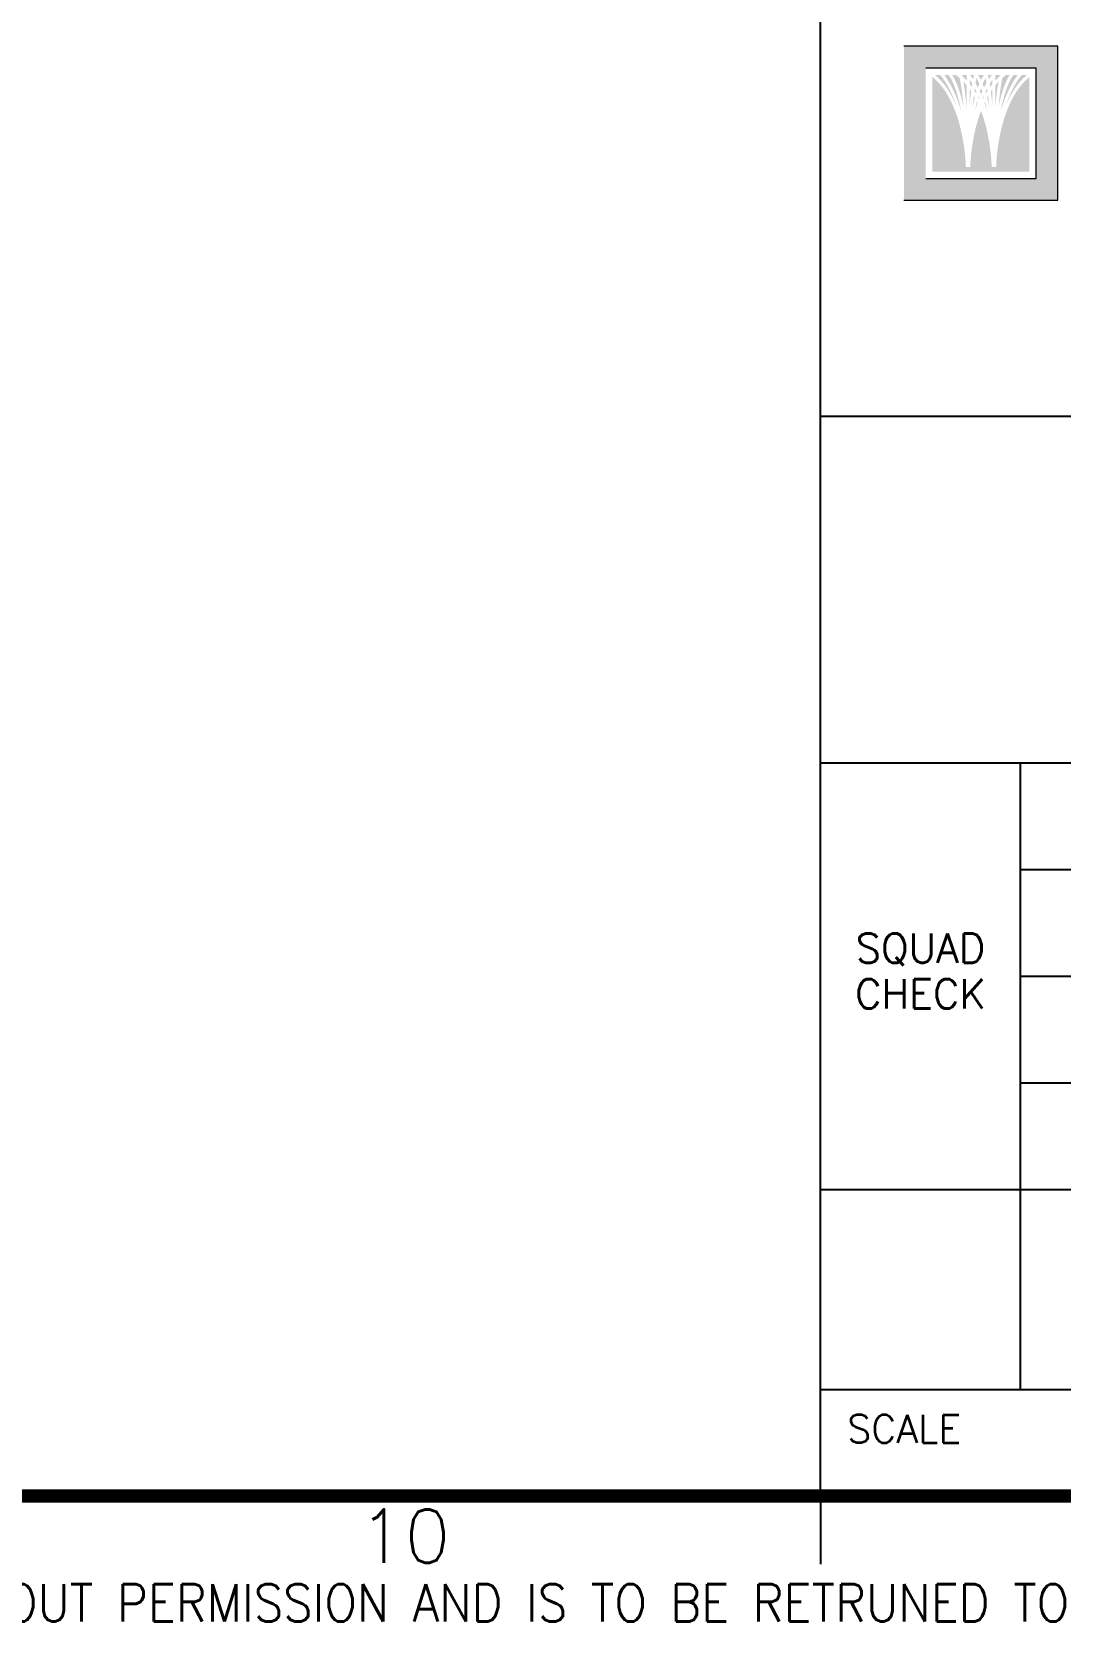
# Model space of a CAD drawing. Header units: millimetres. Extents: x 2699 to 3591, y 333 to 971.
# Drawn here: x 3371.9 to 3456.9, y 334.6 to 466.8 of the extents above; entities that cross this region are included whole.
import ezdxf
from ezdxf.enums import TextEntityAlignment as Align

# ---------------------------------------------------------------- set-up
doc = ezdxf.new("R2010")
doc.units = ezdxf.units.MM
for name, color, linetype in [('DIM', 7, 'Continuous'), ('DWGLMT', 6, 'Continuous'), ('TTBOX', 6, 'Continuous')]:
    doc.layers.add(name, color=color, linetype=linetype)
doc.styles.add('ROMANS', font='romans.shx')
doc.styles.add('S3', font='SIMPLEX')
doc.styles.get("Standard").update_dxf_attribs({"font": 'romans.shx'})

msp = doc.modelspace()

# ---------------------------------------------------------------- hatches: boundary and pattern name
at = {"linetype": 'Continuous', "lineweight": 0}
h = msp.add_hatch(color=1, dxfattribs=at)
h.paths.add_polyline_path([(3443.911, 452.909), (3443.911, 465.613), (3456.614, 465.613), (3456.614, 452.909)])
h.paths.add_polyline_path([(3445.702, 454.711), (3445.702, 463.812), (3454.823, 463.812), (3454.823, 454.711)], flags=16)
h = msp.add_hatch(color=7, dxfattribs=at)
h.paths.add_polyline_path([(3451.024, 462.265), (3450.983, 462.515), (3451.146, 462.775), (3451.207, 462.863), (3451.207, 462.504), (3451.079, 462.343)])
h.paths.add_polyline_path([(3451.207, 460.665), (3451.202, 460.726), (3451.171, 461.046), (3451.139, 461.361), (3451.103, 461.672), (3451.075, 461.896), (3451.085, 461.913), (3451.207, 462.084)])
h.paths.add_polyline_path([(3446.257, 455.266), (3446.257, 463.091), (3446.438, 462.939), (3446.678, 462.706), (3446.903, 462.456), (3447.115, 462.191), (3447.312, 461.913), (3447.494, 461.622), (3447.662, 461.323), (3447.818, 461.014), (3447.962, 460.699), (3448.096, 460.379), (3448.215, 460.057), (3448.324, 459.733), (3448.423, 459.41), (3448.513, 459.087), (3448.593, 458.77), (3448.665, 458.459), (3448.727, 458.155), (3448.782, 457.859), (3448.829, 457.575), (3448.869, 457.305), (3448.904, 457.049), (3448.932, 456.806), (3448.957, 456.585), (3448.974, 456.383), (3448.989, 456.201), (3448.999, 456.044), (3449.006, 455.91), (3449.014, 455.725), (3449.016, 455.66), (3449.044, 455.661), (3449.044, 455.66), (3449.171, 455.665), (3449.226, 455.665), (3449.353, 455.66), (3449.353, 455.661), (3449.381, 455.66), (3449.383, 455.725), (3449.391, 455.91), (3449.398, 456.044), (3449.408, 456.201), (3449.423, 456.383), (3449.441, 456.585), (3449.465, 456.806), (3449.493, 457.049), (3449.528, 457.305), (3449.568, 457.575), (3449.615, 457.859), (3449.67, 458.155), (3449.732, 458.459), (3449.804, 458.77), (3449.884, 459.087), (3449.974, 459.41), (3450.073, 459.733), (3450.182, 460.057), (3450.266, 460.283), (3450.35, 460.057), (3450.459, 459.733), (3450.559, 459.41), (3450.648, 459.087), (3450.728, 458.77), (3450.8, 458.459), (3450.862, 458.155), (3450.917, 457.859), (3450.965, 457.575), (3451.005, 457.305), (3451.039, 457.049), (3451.067, 456.806), (3451.092, 456.585), (3451.109, 456.383), (3451.124, 456.201), (3451.134, 456.044), (3451.142, 455.91), (3451.149, 455.725), (3451.152, 455.66), (3451.179, 455.661), (3451.179, 455.66), (3451.306, 455.665), (3451.361, 455.665), (3451.488, 455.66), (3451.488, 455.661), (3451.516, 455.66), (3451.519, 455.725), (3451.526, 455.91), (3451.533, 456.044), (3451.543, 456.201), (3451.558, 456.383), (3451.576, 456.585), (3451.601, 456.806), (3451.628, 457.049), (3451.663, 457.305), (3451.703, 457.575), (3451.75, 457.859), (3451.805, 458.155), (3451.867, 458.459), (3451.94, 458.77), (3452.019, 459.087), (3452.109, 459.41), (3452.208, 459.733), (3452.318, 460.057), (3452.437, 460.379), (3452.571, 460.699), (3452.714, 461.014), (3452.87, 461.323), (3453.038, 461.622), (3453.221, 461.913), (3453.418, 462.191), (3453.629, 462.456), (3453.855, 462.706), (3454.094, 462.939), (3454.268, 463.084), (3454.268, 455.266)])
h.paths.add_polyline_path([(3450.521, 462.204), (3450.485, 462.304), (3450.404, 462.51), (3450.504, 462.731), (3450.626, 462.966), (3450.638, 462.987), (3450.684, 462.751), (3450.717, 462.563), (3450.584, 462.327)])
h.paths.add_polyline_path([(3452.334, 460.793), (3452.4, 460.983), (3452.519, 461.298), (3452.651, 461.607), (3452.792, 461.91), (3452.943, 462.207), (3453.106, 462.496), (3453.281, 462.775), (3453.466, 463.043), (3453.632, 463.257), (3454.078, 463.257), (3453.924, 463.128), (3453.672, 462.883), (3453.435, 462.62), (3453.214, 462.343), (3453.009, 462.054), (3452.82, 461.752), (3452.646, 461.442), (3452.485, 461.124), (3452.338, 460.801)])
h.paths.add_polyline_path([(3450.76, 460.29), (3450.722, 460.422), (3450.618, 460.747), (3450.549, 460.947), (3450.579, 461.014), (3450.599, 461.053), (3450.605, 461.029), (3450.677, 460.71), (3450.742, 460.389)])
h.paths.add_polyline_path([(3451.908, 460.29), (3451.926, 460.389), (3451.991, 460.71), (3452.063, 461.029), (3452.142, 461.337), (3452.227, 461.641), (3452.318, 461.933), (3452.42, 462.214), (3452.526, 462.481), (3452.639, 462.731), (3452.761, 462.966), (3452.892, 463.182), (3452.945, 463.257), (3453.31, 463.257), (3453.261, 463.194), (3453.069, 462.915), (3452.888, 462.626), (3452.719, 462.327), (3452.564, 462.021), (3452.419, 461.711), (3452.284, 461.392), (3452.161, 461.069), (3452.05, 460.747), (3451.946, 460.422)])
h.paths.add_polyline_path([(3450.428, 461.277), (3450.403, 461.342), (3450.476, 461.514), (3450.501, 461.424)])
h.paths.add_polyline_path([(3451.711, 460.61), (3451.719, 460.703), (3451.749, 461.021), (3451.782, 461.334), (3451.817, 461.641), (3451.854, 461.936), (3451.894, 462.22), (3451.939, 462.494), (3451.984, 462.751), (3452.031, 462.994), (3452.032, 463), (3452.216, 463.154), (3452.358, 463.257), (3452.64, 463.257), (3452.539, 463.09), (3452.41, 462.842), (3452.292, 462.58), (3452.182, 462.304), (3452.078, 462.014), (3451.983, 461.713), (3451.897, 461.403), (3451.816, 461.089), (3451.742, 460.764)])
h.paths.add_polyline_path([(3450.266, 461.67), (3450.249, 461.711), (3450.168, 461.884), (3450.183, 461.933), (3450.266, 462.163), (3450.349, 461.933), (3450.364, 461.884), (3450.283, 461.711)])
h.paths.add_polyline_path([(3451.461, 462.799), (3451.461, 463.21), (3451.497, 463.257), (3451.831, 463.257), (3451.804, 463.14), (3451.789, 463.128), (3451.536, 462.883)])
h.paths.add_polyline_path([(3449.071, 460.665), (3449.066, 460.726), (3449.036, 461.046), (3449.003, 461.361), (3448.968, 461.672), (3448.93, 461.97), (3448.89, 462.258), (3448.844, 462.537), (3448.815, 462.705), (3449.039, 462.456), (3449.071, 462.415)])
h.paths.add_polyline_path([(3450.916, 462.887), (3450.885, 463.047), (3450.836, 463.257), (3451.175, 463.257), (3451.126, 463.194), (3450.934, 462.915)])
h.paths.add_polyline_path([(3449.326, 460.665), (3449.326, 462.084), (3449.447, 461.913), (3449.458, 461.896), (3449.429, 461.672), (3449.394, 461.361), (3449.361, 461.046), (3449.331, 460.726)])
h.paths.add_polyline_path([(3450.266, 462.823), (3450.257, 462.842), (3450.128, 463.09), (3450.027, 463.257), (3450.505, 463.257), (3450.404, 463.09), (3450.275, 462.842)])
h.paths.add_polyline_path([(3449.576, 460.61), (3449.584, 460.703), (3449.614, 461.021), (3449.646, 461.334), (3449.671, 461.548), (3449.759, 461.392), (3449.68, 461.089), (3449.607, 460.764)])
h.paths.add_polyline_path([(3449.616, 462.887), (3449.599, 462.915), (3449.407, 463.194), (3449.357, 463.257), (3449.696, 463.257), (3449.647, 463.047)])
h.paths.add_polyline_path([(3449.772, 460.29), (3449.791, 460.389), (3449.855, 460.71), (3449.927, 461.029), (3449.934, 461.053), (3449.953, 461.014), (3449.984, 460.947), (3449.915, 460.747), (3449.811, 460.422)])
h.paths.add_polyline_path([(3449.071, 462.799), (3448.996, 462.883), (3448.744, 463.128), (3448.728, 463.14), (3448.701, 463.257), (3449.035, 463.257), (3449.071, 463.21)])
h.paths.add_polyline_path([(3449.509, 462.265), (3449.453, 462.343), (3449.326, 462.504), (3449.326, 462.863), (3449.386, 462.775), (3449.55, 462.515)])
h.paths.add_polyline_path([(3448.821, 460.61), (3448.79, 460.764), (3448.717, 461.089), (3448.635, 461.403), (3448.549, 461.713), (3448.455, 462.014), (3448.35, 462.304), (3448.24, 462.58), (3448.122, 462.842), (3447.993, 463.09), (3447.892, 463.257), (3448.174, 463.257), (3448.317, 463.154), (3448.5, 463), (3448.502, 462.994), (3448.549, 462.751), (3448.593, 462.494), (3448.638, 462.22), (3448.678, 461.936), (3448.716, 461.641), (3448.751, 461.334), (3448.783, 461.021), (3448.813, 460.703)])
h.paths.add_polyline_path([(3449.856, 461.738), (3449.848, 461.752), (3449.721, 461.953), (3449.75, 462.157), (3449.876, 461.91), (3449.896, 461.866)])
h.paths.add_polyline_path([(3448.625, 460.29), (3448.587, 460.422), (3448.483, 460.747), (3448.371, 461.069), (3448.249, 461.392), (3448.114, 461.711), (3447.969, 462.021), (3447.813, 462.327), (3447.645, 462.626), (3447.463, 462.915), (3447.271, 463.194), (3447.222, 463.257), (3447.588, 463.257), (3447.64, 463.182), (3447.771, 462.966), (3447.893, 462.731), (3448.006, 462.481), (3448.113, 462.214), (3448.214, 461.933), (3448.305, 461.641), (3448.39, 461.337), (3448.47, 461.029), (3448.542, 460.71), (3448.607, 460.389)])
h.paths.add_polyline_path([(3450.105, 461.277), (3450.031, 461.424), (3450.056, 461.514), (3450.129, 461.342)])
h.paths.add_polyline_path([(3448.198, 460.793), (3448.195, 460.801), (3448.047, 461.124), (3447.886, 461.442), (3447.713, 461.752), (3447.523, 462.054), (3447.318, 462.343), (3447.097, 462.62), (3446.861, 462.883), (3446.608, 463.128), (3446.454, 463.257), (3446.9, 463.257), (3447.066, 463.043), (3447.251, 462.775), (3447.426, 462.496), (3447.589, 462.207), (3447.74, 461.91), (3447.882, 461.607), (3448.013, 461.298), (3448.132, 460.983)])
h.paths.add_polyline_path([(3450.266, 460.94), (3450.257, 460.96), (3450.265, 460.983), (3450.266, 460.986), (3450.267, 460.983), (3450.275, 460.96)])
h.paths.add_polyline_path([(3450.957, 460.61), (3450.925, 460.764), (3450.852, 461.089), (3450.774, 461.392), (3450.862, 461.548), (3450.886, 461.334), (3450.919, 461.021), (3450.949, 460.703)])
h.paths.add_polyline_path([(3450.011, 462.204), (3449.949, 462.327), (3449.816, 462.563), (3449.848, 462.751), (3449.894, 462.987), (3449.907, 462.966), (3450.029, 462.731), (3450.129, 462.51), (3450.047, 462.304)])
h.paths.add_polyline_path([(3450.677, 461.738), (3450.636, 461.866), (3450.657, 461.91), (3450.782, 462.157), (3450.811, 461.953), (3450.684, 461.752)])
h.paths.add_polyline_path([(3451.461, 460.665), (3451.461, 462.415), (3451.494, 462.456), (3451.718, 462.705), (3451.688, 462.537), (3451.643, 462.258), (3451.602, 461.97), (3451.564, 461.672), (3451.529, 461.361), (3451.496, 461.046), (3451.466, 460.726)])

# ---------------------------------------------------------------- linework, layer by layer
at = {"color": 1, "linetype": 'Continuous', "lineweight": 0}
for p, q in [((3456.614, 465.613), (3443.911, 465.613)), ((3456.614, 452.909), (3456.614, 465.613)), ((3454.823, 463.812), (3445.702, 463.812)), ((3454.823, 454.711), (3454.823, 463.812)), ((3445.702, 454.711), (3454.823, 454.711)), ((3443.911, 452.909), (3456.614, 452.909))]:
    msp.add_line(p, q, dxfattribs=at)
at = {"color": 6, "const_width": 1.1}
msp.add_lwpolyline([(2700.022, 959.805), (3585.522, 959.805), (3585.522, 346.005), (2700.022, 346.005), (2700.022, 959.805)], dxfattribs=at)
at = {"layer": 'DIM', "color": 7}
msp.add_line((3437.022, 346.005), (3437.022, 340.395), dxfattribs=at)
at = {"layer": 'DWGLMT', "color": 6}
msp.add_line((3437.022, 346.005), (3437.022, 606.705), dxfattribs=at)
at = {"layer": 'DWGLMT'}
msp.add_line((3437.022, 435.105), (3585.522, 435.105), dxfattribs=at)
at = {"layer": 'TTBOX', "color": 6}
for p, q in [((3437.022, 406.505), (3585.522, 406.505)), ((3453.522, 354.805), (3453.522, 406.505)), ((3437.022, 371.305), (3585.522, 371.305))]:
    msp.add_line(p, q, dxfattribs=at)
at = {"layer": 'TTBOX', "color": 7}
for p, q in [((3453.522, 397.705), (3585.522, 397.705)), ((3453.522, 388.905), (3585.522, 388.905)), ((3453.522, 380.105), (3585.522, 380.105))]:
    msp.add_line(p, q, dxfattribs=at)
at = {"layer": 'TTBOX'}
msp.add_line((3437.022, 354.805), (3585.522, 354.805), dxfattribs=at)

# ---------------------------------------------------------------- texts
at = {"style": 'ROMANS', "width": 0.791696}
msp.add_text("THIS DRAWING IS NOT TO BE REPRODUCED OR COPIED WITHOUT PERMISSION AND IS TO BE RETRUNED TO LG ENG'G WITH ANY COPIES (PARTIAL OR COMPLETE) ON DEMAND.", height=3.08, dxfattribs=at).set_placement((3255.028, 335.656), (3586.073, 335.656), align=Align.FIT)
at = {"layer": 'DIM', "color": 2, "style": 'S3'}
msp.add_text('10', height=4.4, dxfattribs=at).set_placement((3402.681, 342.706), align=Align.MIDDLE)
at = {"layer": 'TTBOX', "color": 7}
for s, p in [('SQUAD', (3445.272, 390.005)), ('CHECK', (3445.272, 386.233))]:
    msp.add_text(s, height=2.42, dxfattribs=at).set_placement(p, align=Align.CENTER)
msp.add_text('SCALE', height=2.31, dxfattribs=at).set_placement((3439.222, 350.405))

doc.saveas('drawing.dxf')
